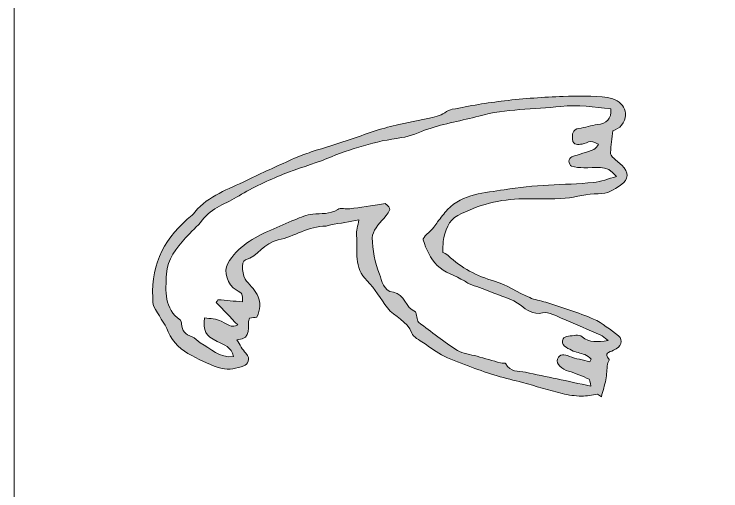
# Model space of a CAD drawing. Header units: inches. Extents: x 2.8 to 15.2, y 2.3 to 21.7.
# Drawn here: x 2.778 to 5.984, y 11.923 to 14.088 of the extents above; entities that cross this region are included whole.
import ezdxf

# ---------------------------------------------------------------- set-up
doc = ezdxf.new("R2010")
doc.units = ezdxf.units.IN
doc.header["$MEASUREMENT"] = 0
doc.layers.add('Layer 1', color=7, linetype='Continuous')

# ---------------------------------------------------------------- blocks, each defined once
blk = doc.blocks.new('block 2')
at = {"layer": 'Layer 1', "lineweight": 0}
blk.add_open_spline([(2.7778, 21.7431), (6.9259, 21.7431), (11.0741, 21.7431), (15.2222, 21.7431), (15.2222, 15.2477), (15.2222, 8.7523), (15.2222, 2.2569), (11.0741, 2.2569), (6.9259, 2.2569), (2.7778, 2.2569), (2.7778, 8.7523), (2.7778, 15.2477), (2.7778, 21.7431)], degree=3, knots=[0, 0, 0, 0, 1, 1, 1, 2, 2, 2, 3, 3, 3, 4, 4, 4, 4], dxfattribs=at)
blk = doc.blocks.new('block 14')
at = {"layer": 'Layer 1', "lineweight": 0}
blk.add_open_spline([(5.4244, 12.3625), (5.4303, 12.3587), (5.4361, 12.3549), (5.442, 12.3511), (5.4489, 12.3768), (5.4573, 12.4022), (5.4623, 12.4283), (5.4667, 12.4514), (5.4668, 12.4752), (5.47, 12.4985), (5.471, 12.5061), (5.4799, 12.517), (5.4775, 12.5198), (5.4519, 12.5503), (5.4755, 12.5528), (5.4975, 12.5618), (5.5333, 12.5763), (5.5434, 12.6094), (5.5194, 12.6272), (5.4827, 12.6542), (5.4476, 12.6861), (5.4066, 12.7038), (5.3365, 12.7342), (5.2624, 12.7555), (5.1897, 12.7799), (5.1657, 12.7879), (5.1398, 12.7907), (5.1169, 12.8009), (5.0631, 12.8248), (5.0128, 12.8589), (4.9571, 12.8756), (4.8773, 12.8996), (4.8069, 12.9352), (4.7468, 12.9925), (4.7394, 12.9996), (4.7286, 13.0032), (4.7224, 13.0067), (4.7232, 13.0244), (4.7226, 13.0402), (4.7249, 13.0555), (4.7318, 13.1034), (4.7492, 13.1531), (4.7906, 13.1742), (4.8827, 13.2213), (4.982, 13.2497), (5.0875, 13.2492), (5.1513, 13.249), (5.2152, 13.2484), (5.2786, 13.2529), (5.3286, 13.2565), (5.3784, 13.275), (5.4277, 13.273), (5.4712, 13.2712), (5.4992, 13.2908), (5.5297, 13.3124), (5.5672, 13.3388), (5.5689, 13.3701), (5.5344, 13.4028), (5.5213, 13.4153), (5.5062, 13.4257), (5.4933, 13.4384), (5.4881, 13.4436), (5.4829, 13.4526), (5.4834, 13.4594), (5.486, 13.4926), (5.4906, 13.5256), (5.4944, 13.5579), (5.5074, 13.5659), (5.5256, 13.5713), (5.5341, 13.5835), (5.5767, 13.6448), (5.5373, 13.6997), (5.4703, 13.7093), (5.404, 13.7188), (5.3356, 13.7171), (5.2683, 13.7146), (5.1797, 13.7112), (5.0911, 13.705), (5.0031, 13.6949), (4.9235, 13.6859), (4.8443, 13.6717), (4.7657, 13.6561), (4.7419, 13.6514), (4.7215, 13.6305), (4.6977, 13.6244), (4.6402, 13.6096), (4.5814, 13.5998), (4.5234, 13.5868), (4.489, 13.5791), (4.4547, 13.5705), (4.421, 13.56), (4.3841, 13.5485), (4.3483, 13.5337), (4.3116, 13.5217), (4.2497, 13.5014), (4.1873, 13.4826), (4.1254, 13.4624), (4.0996, 13.454), (4.0741, 13.4446), (4.0494, 13.4336), (3.9817, 13.4031), (3.9138, 13.3729), (3.8473, 13.34), (3.7656, 13.2995), (3.6761, 13.2721), (3.6103, 13.2039), (3.6015, 13.1947), (3.5951, 13.1827), (3.5853, 13.1749), (3.4649, 13.0797), (3.3991, 12.9584), (3.4068, 12.802), (3.4075, 12.7882), (3.4051, 12.7722), (3.411, 12.7609), (3.4318, 12.7219), (3.4602, 12.6864), (3.477, 12.646), (3.4985, 12.594), (3.5376, 12.5624), (3.5835, 12.5381), (3.6275, 12.5147), (3.6731, 12.4913), (3.7209, 12.4793), (3.7513, 12.4717), (3.789, 12.4795), (3.8194, 12.491), (3.8359, 12.4972), (3.8548, 12.5223), (3.8288, 12.5485), (3.8128, 12.5648), (3.8029, 12.5872), (3.7887, 12.6093), (3.8638, 12.6145), (3.8309, 12.6726), (3.845, 12.7073), (3.858, 12.7093), (3.8716, 12.7114), (3.8783, 12.7125), (3.9159, 12.7855), (3.8725, 12.8314), (3.8321, 12.876), (3.814, 12.8959), (3.8035, 12.9651), (3.8268, 12.9719), (3.8848, 12.989), (3.9109, 13.0499), (3.9751, 13.063), (4.0484, 13.0781), (4.1141, 13.1258), (4.1933, 13.126), (4.2003, 13.126), (4.2073, 13.1299), (4.2144, 13.1312), (4.2573, 13.1389), (4.3003, 13.1464), (4.3417, 13.1538), (4.3376, 13.1273), (4.3296, 13.1045), (4.3314, 13.0824), (4.337, 13.0121), (4.317, 12.9373), (4.3793, 12.8773), (4.4156, 12.8425), (4.4399, 12.7954), (4.4711, 12.755), (4.5036, 12.7129), (4.5611, 12.696), (4.5819, 12.6398), (4.5888, 12.621), (4.616, 12.6088), (4.6352, 12.5955), (4.6655, 12.5744), (4.6955, 12.552), (4.7284, 12.5356), (4.7685, 12.5157), (4.8112, 12.5007), (4.8534, 12.485), (4.8914, 12.4709), (4.9299, 12.4576), (4.9689, 12.4459), (5.0068, 12.4346), (5.0456, 12.4262), (5.0838, 12.4157), (5.1441, 12.3991), (5.2038, 12.3806), (5.2644, 12.3654), (5.2928, 12.3583), (5.3226, 12.3546), (5.3518, 12.3539), (5.3759, 12.3533), (5.4002, 12.3594), (5.4244, 12.3625)], degree=3, knots=[0, 0, 0, 0, 1, 1, 1, 2, 2, 2, 3, 3, 3, 4, 4, 4, 5, 5, 5, 6, 6, 6, 7, 7, 7, 8, 8, 8, 9, 9, 9, 10, 10, 10, 11, 11, 11, 12, 12, 12, 13, 13, 13, 14, 14, 14, 15, 15, 15, 16, 16, 16, 17, 17, 17, 18, 18, 18, 19, 19, 19, 20, 20, 20, 21, 21, 21, 22, 22, 22, 23, 23, 23, 24, 24, 24, 25, 25, 25, 26, 26, 26, 27, 27, 27, 28, 28, 28, 29, 29, 29, 30, 30, 30, 31, 31, 31, 32, 32, 32, 33, 33, 33, 34, 34, 34, 35, 35, 35, 36, 36, 36, 37, 37, 37, 38, 38, 38, 39, 39, 39, 40, 40, 40, 41, 41, 41, 42, 42, 42, 43, 43, 43, 44, 44, 44, 45, 45, 45, 46, 46, 46, 47, 47, 47, 48, 48, 48, 49, 49, 49, 50, 50, 50, 51, 51, 51, 52, 52, 52, 53, 53, 53, 54, 54, 54, 55, 55, 55, 56, 56, 56, 57, 57, 57, 58, 58, 58, 59, 59, 59, 60, 60, 60, 61, 61, 61, 62, 62, 62, 63, 63, 63, 64, 64, 64, 64], dxfattribs=at)
blk = doc.blocks.new('block 69')
at = {"layer": 'Layer 1', "lineweight": 0}
blk.add_open_spline([(5.4244, 12.3625), (5.4002, 12.3594), (5.3759, 12.3533), (5.3518, 12.3539), (5.3226, 12.3546), (5.2928, 12.3583), (5.2644, 12.3654), (5.2038, 12.3806), (5.1441, 12.3991), (5.0838, 12.4157), (5.0456, 12.4262), (5.0068, 12.4346), (4.9689, 12.4459), (4.9299, 12.4576), (4.8914, 12.4709), (4.8534, 12.485), (4.8112, 12.5007), (4.7685, 12.5157), (4.7284, 12.5356), (4.6955, 12.552), (4.6655, 12.5744), (4.6352, 12.5955), (4.616, 12.6088), (4.5888, 12.621), (4.5819, 12.6398), (4.5611, 12.696), (4.5036, 12.7129), (4.4711, 12.755), (4.4399, 12.7954), (4.4156, 12.8425), (4.3793, 12.8773), (4.317, 12.9373), (4.337, 13.0121), (4.3314, 13.0824), (4.3296, 13.1045), (4.3376, 13.1273), (4.3417, 13.1538), (4.3003, 13.1464), (4.2573, 13.1389), (4.2144, 13.1312), (4.2073, 13.1299), (4.2003, 13.126), (4.1933, 13.126), (4.1141, 13.1258), (4.0484, 13.0781), (3.9751, 13.063), (3.9109, 13.0499), (3.8848, 12.989), (3.8268, 12.9719), (3.8035, 12.9651), (3.814, 12.8959), (3.8321, 12.876), (3.8725, 12.8314), (3.9159, 12.7855), (3.8783, 12.7125), (3.8716, 12.7114), (3.858, 12.7093), (3.845, 12.7073), (3.8309, 12.6726), (3.8638, 12.6145), (3.7887, 12.6093), (3.8029, 12.5872), (3.8128, 12.5648), (3.8288, 12.5485), (3.8548, 12.5223), (3.8359, 12.4972), (3.8194, 12.491), (3.789, 12.4795), (3.7513, 12.4717), (3.7209, 12.4793), (3.6731, 12.4913), (3.6275, 12.5147), (3.5835, 12.5381), (3.5376, 12.5624), (3.4985, 12.594), (3.477, 12.646), (3.4602, 12.6864), (3.4318, 12.7219), (3.411, 12.7609), (3.4051, 12.7722), (3.4075, 12.7882), (3.4068, 12.802), (3.3991, 12.9584), (3.4649, 13.0797), (3.5853, 13.1749), (3.5951, 13.1827), (3.6015, 13.1947), (3.6103, 13.2039), (3.6761, 13.2721), (3.7656, 13.2995), (3.8473, 13.34), (3.9138, 13.3729), (3.9817, 13.4031), (4.0494, 13.4336), (4.0741, 13.4446), (4.0996, 13.454), (4.1254, 13.4624), (4.1873, 13.4826), (4.2497, 13.5014), (4.3116, 13.5217), (4.3483, 13.5337), (4.3841, 13.5485), (4.421, 13.56), (4.4547, 13.5705), (4.489, 13.5791), (4.5234, 13.5868), (4.5814, 13.5998), (4.6402, 13.6096), (4.6977, 13.6244), (4.7215, 13.6305), (4.7419, 13.6514), (4.7657, 13.6561), (4.8443, 13.6717), (4.9235, 13.6859), (5.0031, 13.6949), (5.0911, 13.705), (5.1797, 13.7112), (5.2683, 13.7146), (5.3356, 13.7171), (5.404, 13.7188), (5.4703, 13.7093), (5.5373, 13.6997), (5.5767, 13.6448), (5.5341, 13.5835), (5.5256, 13.5713), (5.5074, 13.5659), (5.4944, 13.5579), (5.4906, 13.5256), (5.486, 13.4926), (5.4834, 13.4594), (5.4829, 13.4526), (5.4881, 13.4436), (5.4933, 13.4384), (5.5062, 13.4257), (5.5213, 13.4153), (5.5344, 13.4028), (5.5689, 13.3701), (5.5672, 13.3388), (5.5297, 13.3124), (5.4992, 13.2908), (5.4712, 13.2712), (5.4277, 13.273), (5.3784, 13.275), (5.3286, 13.2565), (5.2786, 13.2529), (5.2152, 13.2484), (5.1513, 13.249), (5.0875, 13.2492), (4.982, 13.2497), (4.8827, 13.2213), (4.7906, 13.1742), (4.7492, 13.1531), (4.7318, 13.1034), (4.7249, 13.0555), (4.7226, 13.0402), (4.7232, 13.0244), (4.7224, 13.0067), (4.7286, 13.0032), (4.7394, 12.9996), (4.7468, 12.9925), (4.8069, 12.9352), (4.8773, 12.8996), (4.9571, 12.8756), (5.0128, 12.8589), (5.0631, 12.8248), (5.1169, 12.8009), (5.1398, 12.7907), (5.1657, 12.7879), (5.1897, 12.7799), (5.2624, 12.7555), (5.3365, 12.7342), (5.4066, 12.7038), (5.4476, 12.6861), (5.4827, 12.6542), (5.5194, 12.6272), (5.5434, 12.6094), (5.5333, 12.5763), (5.4975, 12.5618), (5.4755, 12.5528), (5.4519, 12.5503), (5.4775, 12.5198), (5.4799, 12.517), (5.471, 12.5061), (5.47, 12.4985), (5.4668, 12.4752), (5.4667, 12.4514), (5.4623, 12.4283), (5.4573, 12.4022), (5.4489, 12.3768), (5.442, 12.3511), (5.4361, 12.3549), (5.4303, 12.3587), (5.4244, 12.3625)], degree=3, knots=[0, 0, 0, 0, 1, 1, 1, 2, 2, 2, 3, 3, 3, 4, 4, 4, 5, 5, 5, 6, 6, 6, 7, 7, 7, 8, 8, 8, 9, 9, 9, 10, 10, 10, 11, 11, 11, 12, 12, 12, 13, 13, 13, 14, 14, 14, 15, 15, 15, 16, 16, 16, 17, 17, 17, 18, 18, 18, 19, 19, 19, 20, 20, 20, 21, 21, 21, 22, 22, 22, 23, 23, 23, 24, 24, 24, 25, 25, 25, 26, 26, 26, 27, 27, 27, 28, 28, 28, 29, 29, 29, 30, 30, 30, 31, 31, 31, 32, 32, 32, 33, 33, 33, 34, 34, 34, 35, 35, 35, 36, 36, 36, 37, 37, 37, 38, 38, 38, 39, 39, 39, 40, 40, 40, 41, 41, 41, 42, 42, 42, 43, 43, 43, 44, 44, 44, 45, 45, 45, 46, 46, 46, 47, 47, 47, 48, 48, 48, 49, 49, 49, 50, 50, 50, 51, 51, 51, 52, 52, 52, 53, 53, 53, 54, 54, 54, 55, 55, 55, 56, 56, 56, 57, 57, 57, 58, 58, 58, 59, 59, 59, 60, 60, 60, 61, 61, 61, 62, 62, 62, 63, 63, 63, 64, 64, 64, 64], dxfattribs=at)
blk = doc.blocks.new('block 70')
at = {"layer": 'Layer 1', "lineweight": 0}
blk.add_open_spline([(4.4605, 13.228), (4.4909, 13.2058), (4.4895, 13.2022), (4.4545, 13.1608), (4.4325, 13.1348), (4.4028, 13.1026), (4.4028, 13.0733), (4.4028, 13.0176), (4.4152, 12.9595), (4.4354, 12.9073), (4.4468, 12.8777), (4.452, 12.8322), (4.4987, 12.8253), (4.5508, 12.8177), (4.5528, 12.7533), (4.5981, 12.737), (4.6028, 12.7354), (4.6029, 12.7214), (4.6053, 12.7131), (4.6076, 12.7049), (4.6074, 12.6932), (4.6129, 12.6891), (4.6707, 12.6454), (4.7279, 12.6004), (4.7889, 12.5615), (4.814, 12.5454), (4.848, 12.543), (4.878, 12.5346), (4.9135, 12.5246), (4.9491, 12.5146), (4.9848, 12.505), (4.993, 12.5029), (5.0073, 12.505), (5.0092, 12.5008), (5.0272, 12.4606), (5.0661, 12.4697), (5.0974, 12.4623), (5.1453, 12.4511), (5.1939, 12.4423), (5.242, 12.432), (5.2907, 12.4216), (5.3392, 12.4107), (5.3949, 12.3985), (5.3902, 12.4178), (5.3905, 12.4291), (5.3865, 12.4308), (5.3558, 12.4443), (5.325, 12.4589), (5.2927, 12.4672), (5.2649, 12.4744), (5.2342, 12.5007), (5.243, 12.5216), (5.2538, 12.5474), (5.2735, 12.5436), (5.2972, 12.5344), (5.3268, 12.5229), (5.359, 12.5179), (5.3901, 12.5101), (5.3922, 12.514), (5.3943, 12.5179), (5.3964, 12.5219), (5.3869, 12.5289), (5.3783, 12.5381), (5.3677, 12.5423), (5.3478, 12.5502), (5.3249, 12.5518), (5.3066, 12.5621), (5.2868, 12.5731), (5.2544, 12.5849), (5.2691, 12.6146), (5.275, 12.6266), (5.3063, 12.6273), (5.3265, 12.6303), (5.3358, 12.6317), (5.3488, 12.6292), (5.3556, 12.6233), (5.3876, 12.5957), (5.423, 12.5987), (5.4727, 12.6065), (5.4556, 12.619), (5.4482, 12.6267), (5.4391, 12.6307), (5.3837, 12.6552), (5.3283, 12.6799), (5.2721, 12.7025), (5.2404, 12.7153), (5.2041, 12.7383), (5.1754, 12.7319), (5.1314, 12.7219), (5.1015, 12.7467), (5.0785, 12.7646), (5.0347, 12.7985), (4.9841, 12.8084), (4.9364, 12.8284), (4.9054, 12.8414), (4.8734, 12.8519), (4.8422, 12.8642), (4.8346, 12.8672), (4.8283, 12.8734), (4.8211, 12.8773), (4.7792, 12.9001), (4.7305, 12.9157), (4.6972, 12.9474), (4.6664, 12.9767), (4.6466, 13.0216), (4.6338, 13.0633), (4.6299, 13.076), (4.6658, 13.1006), (4.6827, 13.1203), (4.6892, 13.1279), (4.6933, 13.1375), (4.6994, 13.1454), (4.714, 13.1641), (4.7279, 13.1837), (4.7443, 13.2007), (4.8144, 13.2734), (4.9134, 13.2762), (5.0013, 13.2912), (5.1341, 13.314), (5.271, 13.312), (5.4059, 13.3236), (5.4403, 13.3265), (5.4737, 13.341), (5.5104, 13.3509), (5.4657, 13.4113), (5.4113, 13.3875), (5.3623, 13.3903), (5.3438, 13.3914), (5.3248, 13.3927), (5.3071, 13.3978), (5.3009, 13.3996), (5.2953, 13.4129), (5.2949, 13.4213), (5.2945, 13.4275), (5.3018, 13.4378), (5.3079, 13.44), (5.3411, 13.4519), (5.3754, 13.4609), (5.4084, 13.4735), (5.4173, 13.4768), (5.4227, 13.4892), (5.4298, 13.4975), (5.4179, 13.5019), (5.406, 13.51), (5.3942, 13.5099), (5.3811, 13.5098), (5.3682, 13.4997), (5.3549, 13.4986), (5.3374, 13.497), (5.3136, 13.4893), (5.3116, 13.52), (5.3102, 13.5422), (5.3092, 13.5645), (5.3404, 13.5694), (5.3685, 13.5739), (5.396, 13.5827), (5.4241, 13.5867), (5.4645, 13.5924), (5.4889, 13.6099), (5.4854, 13.6585), (5.4094, 13.6664), (5.3369, 13.6781), (5.2583, 13.6694), (5.1344, 13.6557), (5.0101, 13.6594), (4.8868, 13.6255), (4.8104, 13.6046), (4.7309, 13.5922), (4.6551, 13.5663), (4.6153, 13.5526), (4.5761, 13.5329), (4.5351, 13.5274), (4.4174, 13.5118), (4.306, 13.4776), (4.1967, 13.4324), (4.1321, 13.4057), (4.0635, 13.3888), (3.999, 13.3617), (3.9303, 13.3329), (3.8611, 13.3024), (3.7981, 13.263), (3.7419, 13.2278), (3.6741, 13.2099), (3.6313, 13.1529), (3.6095, 13.1238), (3.5801, 13.1005), (3.556, 13.0729), (3.5141, 13.025), (3.4727, 12.9762), (3.4691, 12.9081), (3.4649, 12.8307), (3.4574, 12.7522), (3.5319, 12.6981), (3.5357, 12.6954), (3.5377, 12.688), (3.5378, 12.6827), (3.5385, 12.6505), (3.5549, 12.6328), (3.5852, 12.6229), (3.599, 12.6184), (3.609, 12.6034), (3.6223, 12.5962), (3.6698, 12.5705), (3.7094, 12.5253), (3.7733, 12.5335), (3.7653, 12.5767), (3.7285, 12.5874), (3.6984, 12.6025), (3.6463, 12.6285), (3.6332, 12.6494), (3.6422, 12.7097), (3.6676, 12.7048), (3.696, 12.7056), (3.7178, 12.694), (3.7652, 12.6688), (3.7639, 12.6662), (3.7921, 12.6771), (3.7581, 12.7127), (3.7263, 12.746), (3.6944, 12.7794), (3.6972, 12.7834), (3.7, 12.7875), (3.7027, 12.7916), (3.7397, 12.7884), (3.7767, 12.7852), (3.8135, 12.7821), (3.8147, 12.8186), (3.8147, 12.8186), (3.7849, 12.8357), (3.7461, 12.8579), (3.727, 12.9208), (3.7469, 12.9553), (3.7915, 13.0326), (3.8643, 13.0733), (3.942, 13.1078), (3.9784, 13.124), (4.0148, 13.14), (4.0518, 13.1546), (4.0781, 13.165), (4.1051, 13.1783), (4.1325, 13.1804), (4.1714, 13.1832), (4.2095, 13.1795), (4.2458, 13.2015), (4.2598, 13.2099), (4.2828, 13.2019), (4.3013, 13.2043), (4.3489, 13.2105), (4.3964, 13.2183), (4.4605, 13.228)], degree=3, knots=[0, 0, 0, 0, 1, 1, 1, 2, 2, 2, 3, 3, 3, 4, 4, 4, 5, 5, 5, 6, 6, 6, 7, 7, 7, 8, 8, 8, 9, 9, 9, 10, 10, 10, 11, 11, 11, 12, 12, 12, 13, 13, 13, 14, 14, 14, 15, 15, 15, 16, 16, 16, 17, 17, 17, 18, 18, 18, 19, 19, 19, 20, 20, 20, 21, 21, 21, 22, 22, 22, 23, 23, 23, 24, 24, 24, 25, 25, 25, 26, 26, 26, 27, 27, 27, 28, 28, 28, 29, 29, 29, 30, 30, 30, 31, 31, 31, 32, 32, 32, 33, 33, 33, 34, 34, 34, 35, 35, 35, 36, 36, 36, 37, 37, 37, 38, 38, 38, 39, 39, 39, 40, 40, 40, 41, 41, 41, 42, 42, 42, 43, 43, 43, 44, 44, 44, 45, 45, 45, 46, 46, 46, 47, 47, 47, 48, 48, 48, 49, 49, 49, 50, 50, 50, 51, 51, 51, 52, 52, 52, 53, 53, 53, 54, 54, 54, 55, 55, 55, 56, 56, 56, 57, 57, 57, 58, 58, 58, 59, 59, 59, 60, 60, 60, 61, 61, 61, 62, 62, 62, 63, 63, 63, 64, 64, 64, 65, 65, 65, 66, 66, 66, 67, 67, 67, 68, 68, 68, 69, 69, 69, 70, 70, 70, 71, 71, 71, 72, 72, 72, 73, 73, 73, 74, 74, 74, 75, 75, 75, 76, 76, 76, 77, 77, 77, 78, 78, 78, 79, 79, 79, 80, 80, 80, 81, 81, 81, 82, 82, 82, 83, 83, 83, 83], dxfattribs=at)
blk = doc.blocks.new('block 71')
at = {"layer": 'Layer 1', "true_color": 0xffffff}
h = blk.add_hatch(color=7, dxfattribs=at)
h.dxf.hatch_style = 2
edge = h.paths.add_edge_path()
edge.add_spline(control_points=[(5.4244, 12.3625), (5.4002, 12.3594), (5.3759, 12.3533), (5.3518, 12.3539), (5.3226, 12.3546), (5.2928, 12.3583), (5.2644, 12.3654), (5.2038, 12.3806), (5.1441, 12.3991), (5.0838, 12.4157), (5.0456, 12.4262), (5.0068, 12.4346), (4.9689, 12.4459), (4.9299, 12.4576), (4.8914, 12.4709), (4.8534, 12.485), (4.8112, 12.5007), (4.7685, 12.5157), (4.7284, 12.5356), (4.6955, 12.552), (4.6655, 12.5744), (4.6352, 12.5955), (4.616, 12.6088), (4.5888, 12.621), (4.5819, 12.6398), (4.5611, 12.696), (4.5036, 12.7129), (4.4711, 12.755), (4.4399, 12.7954), (4.4156, 12.8425), (4.3793, 12.8773), (4.317, 12.9373), (4.337, 13.0121), (4.3314, 13.0824), (4.3296, 13.1045), (4.3376, 13.1273), (4.3417, 13.1538), (4.3003, 13.1464), (4.2573, 13.1389), (4.2144, 13.1312), (4.2073, 13.1299), (4.2003, 13.126), (4.1933, 13.126), (4.1141, 13.1258), (4.0484, 13.0781), (3.9751, 13.063), (3.9109, 13.0499), (3.8848, 12.989), (3.8268, 12.9719), (3.8035, 12.9651), (3.814, 12.8959), (3.8321, 12.876), (3.8725, 12.8314), (3.9159, 12.7855), (3.8783, 12.7125), (3.8716, 12.7114), (3.858, 12.7093), (3.845, 12.7073), (3.8309, 12.6726), (3.8638, 12.6145), (3.7887, 12.6093), (3.8029, 12.5872), (3.8128, 12.5648), (3.8288, 12.5485), (3.8548, 12.5223), (3.8359, 12.4972), (3.8194, 12.491), (3.789, 12.4795), (3.7513, 12.4717), (3.7209, 12.4793), (3.6731, 12.4913), (3.6275, 12.5147), (3.5835, 12.5381), (3.5376, 12.5624), (3.4985, 12.594), (3.477, 12.646), (3.4602, 12.6864), (3.4318, 12.7219), (3.411, 12.7609), (3.4051, 12.7722), (3.4075, 12.7882), (3.4068, 12.802), (3.3991, 12.9584), (3.4649, 13.0797), (3.5853, 13.1749), (3.5951, 13.1827), (3.6015, 13.1947), (3.6103, 13.2039), (3.6761, 13.2721), (3.7656, 13.2995), (3.8473, 13.34), (3.9138, 13.3729), (3.9817, 13.4031), (4.0494, 13.4336), (4.0741, 13.4446), (4.0996, 13.454), (4.1254, 13.4624), (4.1873, 13.4826), (4.2497, 13.5014), (4.3116, 13.5217), (4.3483, 13.5337), (4.3841, 13.5485), (4.421, 13.56), (4.4547, 13.5705), (4.489, 13.5791), (4.5234, 13.5868), (4.5814, 13.5998), (4.6402, 13.6096), (4.6977, 13.6244), (4.7215, 13.6305), (4.7419, 13.6514), (4.7657, 13.6561), (4.8443, 13.6717), (4.9235, 13.6859), (5.0031, 13.6949), (5.0911, 13.705), (5.1797, 13.7112), (5.2683, 13.7146), (5.3356, 13.7171), (5.404, 13.7188), (5.4703, 13.7093), (5.5373, 13.6997), (5.5767, 13.6448), (5.5341, 13.5835), (5.5256, 13.5713), (5.5074, 13.5659), (5.4944, 13.5579), (5.4906, 13.5256), (5.486, 13.4926), (5.4834, 13.4594), (5.4829, 13.4526), (5.4881, 13.4436), (5.4933, 13.4384), (5.5062, 13.4257), (5.5213, 13.4153), (5.5344, 13.4028), (5.5689, 13.3701), (5.5672, 13.3388), (5.5297, 13.3124), (5.4992, 13.2908), (5.4712, 13.2712), (5.4277, 13.273), (5.3784, 13.275), (5.3286, 13.2565), (5.2786, 13.2529), (5.2152, 13.2484), (5.1513, 13.249), (5.0875, 13.2492), (4.982, 13.2497), (4.8827, 13.2213), (4.7906, 13.1742), (4.7492, 13.1531), (4.7318, 13.1034), (4.7249, 13.0555), (4.7226, 13.0402), (4.7232, 13.0244), (4.7224, 13.0067), (4.7286, 13.0032), (4.7394, 12.9996), (4.7468, 12.9925), (4.8069, 12.9352), (4.8773, 12.8996), (4.9571, 12.8756), (5.0128, 12.8589), (5.0631, 12.8248), (5.1169, 12.8009), (5.1398, 12.7907), (5.1657, 12.7879), (5.1897, 12.7799), (5.2624, 12.7555), (5.3365, 12.7342), (5.4066, 12.7038), (5.4476, 12.6861), (5.4827, 12.6542), (5.5194, 12.6272), (5.5434, 12.6094), (5.5333, 12.5763), (5.4975, 12.5618), (5.4755, 12.5528), (5.4519, 12.5503), (5.4775, 12.5198), (5.4799, 12.517), (5.471, 12.5061), (5.47, 12.4985), (5.4668, 12.4752), (5.4667, 12.4514), (5.4623, 12.4283), (5.4573, 12.4022), (5.4489, 12.3768), (5.442, 12.3511), (5.4361, 12.3549), (5.4303, 12.3587), (5.4244, 12.3625)], knot_values=[0, 0, 0, 0, 1, 1, 1, 2, 2, 2, 3, 3, 3, 4, 4, 4, 5, 5, 5, 6, 6, 6, 7, 7, 7, 8, 8, 8, 9, 9, 9, 10, 10, 10, 11, 11, 11, 12, 12, 12, 13, 13, 13, 14, 14, 14, 15, 15, 15, 16, 16, 16, 17, 17, 17, 18, 18, 18, 19, 19, 19, 20, 20, 20, 21, 21, 21, 22, 22, 22, 23, 23, 23, 24, 24, 24, 25, 25, 25, 26, 26, 26, 27, 27, 27, 28, 28, 28, 29, 29, 29, 30, 30, 30, 31, 31, 31, 32, 32, 32, 33, 33, 33, 34, 34, 34, 35, 35, 35, 36, 36, 36, 37, 37, 37, 38, 38, 38, 39, 39, 39, 40, 40, 40, 41, 41, 41, 42, 42, 42, 43, 43, 43, 44, 44, 44, 45, 45, 45, 46, 46, 46, 47, 47, 47, 48, 48, 48, 49, 49, 49, 50, 50, 50, 51, 51, 51, 52, 52, 52, 53, 53, 53, 54, 54, 54, 55, 55, 55, 56, 56, 56, 57, 57, 57, 58, 58, 58, 59, 59, 59, 60, 60, 60, 61, 61, 61, 62, 62, 62, 63, 63, 63, 64, 64, 64, 64], degree=3, periodic=1)
edge = h.paths.add_edge_path()
edge.add_spline(control_points=[(4.4605, 13.228), (4.4909, 13.2058), (4.4895, 13.2022), (4.4545, 13.1608), (4.4325, 13.1348), (4.4028, 13.1026), (4.4028, 13.0733), (4.4028, 13.0176), (4.4152, 12.9595), (4.4354, 12.9073), (4.4468, 12.8777), (4.452, 12.8322), (4.4987, 12.8253), (4.5508, 12.8177), (4.5528, 12.7533), (4.5981, 12.737), (4.6028, 12.7354), (4.6029, 12.7214), (4.6053, 12.7131), (4.6076, 12.7049), (4.6074, 12.6932), (4.6129, 12.6891), (4.6707, 12.6454), (4.7279, 12.6004), (4.7889, 12.5615), (4.814, 12.5454), (4.848, 12.543), (4.878, 12.5346), (4.9135, 12.5246), (4.9491, 12.5146), (4.9848, 12.505), (4.993, 12.5029), (5.0073, 12.505), (5.0092, 12.5008), (5.0272, 12.4606), (5.0661, 12.4697), (5.0974, 12.4623), (5.1453, 12.4511), (5.1939, 12.4423), (5.242, 12.432), (5.2907, 12.4216), (5.3392, 12.4107), (5.3949, 12.3985), (5.3902, 12.4178), (5.3905, 12.4291), (5.3865, 12.4308), (5.3558, 12.4443), (5.325, 12.4589), (5.2927, 12.4672), (5.2649, 12.4744), (5.2342, 12.5007), (5.243, 12.5216), (5.2538, 12.5474), (5.2735, 12.5436), (5.2972, 12.5344), (5.3268, 12.5229), (5.359, 12.5179), (5.3901, 12.5101), (5.3922, 12.514), (5.3943, 12.5179), (5.3964, 12.5219), (5.3869, 12.5289), (5.3783, 12.5381), (5.3677, 12.5423), (5.3478, 12.5502), (5.3249, 12.5518), (5.3066, 12.5621), (5.2868, 12.5731), (5.2544, 12.5849), (5.2691, 12.6146), (5.275, 12.6266), (5.3063, 12.6273), (5.3265, 12.6303), (5.3358, 12.6317), (5.3488, 12.6292), (5.3556, 12.6233), (5.3876, 12.5957), (5.423, 12.5987), (5.4727, 12.6065), (5.4556, 12.619), (5.4482, 12.6267), (5.4391, 12.6307), (5.3837, 12.6552), (5.3283, 12.6799), (5.2721, 12.7025), (5.2404, 12.7153), (5.2041, 12.7383), (5.1754, 12.7319), (5.1314, 12.7219), (5.1015, 12.7467), (5.0785, 12.7646), (5.0347, 12.7985), (4.9841, 12.8084), (4.9364, 12.8284), (4.9054, 12.8414), (4.8734, 12.8519), (4.8422, 12.8642), (4.8346, 12.8672), (4.8283, 12.8734), (4.8211, 12.8773), (4.7792, 12.9001), (4.7305, 12.9157), (4.6972, 12.9474), (4.6664, 12.9767), (4.6466, 13.0216), (4.6338, 13.0633), (4.6299, 13.076), (4.6658, 13.1006), (4.6827, 13.1203), (4.6892, 13.1279), (4.6933, 13.1375), (4.6994, 13.1454), (4.714, 13.1641), (4.7279, 13.1837), (4.7443, 13.2007), (4.8144, 13.2734), (4.9134, 13.2762), (5.0013, 13.2912), (5.1341, 13.314), (5.271, 13.312), (5.4059, 13.3236), (5.4403, 13.3265), (5.4737, 13.341), (5.5104, 13.3509), (5.4657, 13.4113), (5.4113, 13.3875), (5.3623, 13.3903), (5.3438, 13.3914), (5.3248, 13.3927), (5.3071, 13.3978), (5.3009, 13.3996), (5.2953, 13.4129), (5.2949, 13.4213), (5.2945, 13.4275), (5.3018, 13.4378), (5.3079, 13.44), (5.3411, 13.4519), (5.3754, 13.4609), (5.4084, 13.4735), (5.4173, 13.4768), (5.4227, 13.4892), (5.4298, 13.4975), (5.4179, 13.5019), (5.406, 13.51), (5.3942, 13.5099), (5.3811, 13.5098), (5.3682, 13.4997), (5.3549, 13.4986), (5.3374, 13.497), (5.3136, 13.4893), (5.3116, 13.52), (5.3102, 13.5422), (5.3092, 13.5645), (5.3404, 13.5694), (5.3685, 13.5739), (5.396, 13.5827), (5.4241, 13.5867), (5.4645, 13.5924), (5.4889, 13.6099), (5.4854, 13.6585), (5.4094, 13.6664), (5.3369, 13.6781), (5.2583, 13.6694), (5.1344, 13.6557), (5.0101, 13.6594), (4.8868, 13.6255), (4.8104, 13.6046), (4.7309, 13.5922), (4.6551, 13.5663), (4.6153, 13.5526), (4.5761, 13.5329), (4.5351, 13.5274), (4.4174, 13.5118), (4.306, 13.4776), (4.1967, 13.4324), (4.1321, 13.4057), (4.0635, 13.3888), (3.999, 13.3617), (3.9303, 13.3329), (3.8611, 13.3024), (3.7981, 13.263), (3.7419, 13.2278), (3.6741, 13.2099), (3.6313, 13.1529), (3.6095, 13.1238), (3.5801, 13.1005), (3.556, 13.0729), (3.5141, 13.025), (3.4727, 12.9762), (3.4691, 12.9081), (3.4649, 12.8307), (3.4574, 12.7522), (3.5319, 12.6981), (3.5357, 12.6954), (3.5377, 12.688), (3.5378, 12.6827), (3.5385, 12.6505), (3.5549, 12.6328), (3.5852, 12.6229), (3.599, 12.6184), (3.609, 12.6034), (3.6223, 12.5962), (3.6698, 12.5705), (3.7094, 12.5253), (3.7733, 12.5335), (3.7653, 12.5767), (3.7285, 12.5874), (3.6984, 12.6025), (3.6463, 12.6285), (3.6332, 12.6494), (3.6422, 12.7097), (3.6676, 12.7048), (3.696, 12.7056), (3.7178, 12.694), (3.7652, 12.6688), (3.7639, 12.6662), (3.7921, 12.6771), (3.7581, 12.7127), (3.7263, 12.746), (3.6944, 12.7794), (3.6972, 12.7834), (3.7, 12.7875), (3.7027, 12.7916), (3.7397, 12.7884), (3.7767, 12.7852), (3.8135, 12.7821), (3.8147, 12.8186), (3.8147, 12.8186), (3.7849, 12.8357), (3.7461, 12.8579), (3.727, 12.9208), (3.7469, 12.9553), (3.7915, 13.0326), (3.8643, 13.0733), (3.942, 13.1078), (3.9784, 13.124), (4.0148, 13.14), (4.0518, 13.1546), (4.0781, 13.165), (4.1051, 13.1783), (4.1325, 13.1804), (4.1714, 13.1832), (4.2095, 13.1795), (4.2458, 13.2015), (4.2598, 13.2099), (4.2828, 13.2019), (4.3013, 13.2043), (4.3489, 13.2105), (4.3964, 13.2183), (4.4605, 13.228)], knot_values=[0, 0, 0, 0, 1, 1, 1, 2, 2, 2, 3, 3, 3, 4, 4, 4, 5, 5, 5, 6, 6, 6, 7, 7, 7, 8, 8, 8, 9, 9, 9, 10, 10, 10, 11, 11, 11, 12, 12, 12, 13, 13, 13, 14, 14, 14, 15, 15, 15, 16, 16, 16, 17, 17, 17, 18, 18, 18, 19, 19, 19, 20, 20, 20, 21, 21, 21, 22, 22, 22, 23, 23, 23, 24, 24, 24, 25, 25, 25, 26, 26, 26, 27, 27, 27, 28, 28, 28, 29, 29, 29, 30, 30, 30, 31, 31, 31, 32, 32, 32, 33, 33, 33, 34, 34, 34, 35, 35, 35, 36, 36, 36, 37, 37, 37, 38, 38, 38, 39, 39, 39, 40, 40, 40, 41, 41, 41, 42, 42, 42, 43, 43, 43, 44, 44, 44, 45, 45, 45, 46, 46, 46, 47, 47, 47, 48, 48, 48, 49, 49, 49, 50, 50, 50, 51, 51, 51, 52, 52, 52, 53, 53, 53, 54, 54, 54, 55, 55, 55, 56, 56, 56, 57, 57, 57, 58, 58, 58, 59, 59, 59, 60, 60, 60, 61, 61, 61, 62, 62, 62, 63, 63, 63, 64, 64, 64, 65, 65, 65, 66, 66, 66, 67, 67, 67, 68, 68, 68, 69, 69, 69, 70, 70, 70, 71, 71, 71, 72, 72, 72, 73, 73, 73, 74, 74, 74, 75, 75, 75, 76, 76, 76, 77, 77, 77, 78, 78, 78, 79, 79, 79, 80, 80, 80, 81, 81, 81, 82, 82, 82, 83, 83, 83, 83], degree=3, periodic=1)
at = {"layer": 'Layer 1', "lineweight": 0}
for points, knots in [([(5.4244, 12.3625), (5.4002, 12.3594), (5.3759, 12.3533), (5.3518, 12.3539), (5.3226, 12.3546), (5.2928, 12.3583), (5.2644, 12.3654), (5.2038, 12.3806), (5.1441, 12.3991), (5.0838, 12.4157), (5.0456, 12.4262), (5.0068, 12.4346), (4.9689, 12.4459), (4.9299, 12.4576), (4.8914, 12.4709), (4.8534, 12.485), (4.8112, 12.5007), (4.7685, 12.5157), (4.7284, 12.5356), (4.6955, 12.552), (4.6655, 12.5744), (4.6352, 12.5955), (4.616, 12.6088), (4.5888, 12.621), (4.5819, 12.6398), (4.5611, 12.696), (4.5036, 12.7129), (4.4711, 12.755), (4.4399, 12.7954), (4.4156, 12.8425), (4.3793, 12.8773), (4.317, 12.9373), (4.337, 13.0121), (4.3314, 13.0824), (4.3296, 13.1045), (4.3376, 13.1273), (4.3417, 13.1538), (4.3003, 13.1464), (4.2573, 13.1389), (4.2144, 13.1312), (4.2073, 13.1299), (4.2003, 13.126), (4.1933, 13.126), (4.1141, 13.1258), (4.0484, 13.0781), (3.9751, 13.063), (3.9109, 13.0499), (3.8848, 12.989), (3.8268, 12.9719), (3.8035, 12.9651), (3.814, 12.8959), (3.8321, 12.876), (3.8725, 12.8314), (3.9159, 12.7855), (3.8783, 12.7125), (3.8716, 12.7114), (3.858, 12.7093), (3.845, 12.7073), (3.8309, 12.6726), (3.8638, 12.6145), (3.7887, 12.6093), (3.8029, 12.5872), (3.8128, 12.5648), (3.8288, 12.5485), (3.8548, 12.5223), (3.8359, 12.4972), (3.8194, 12.491), (3.789, 12.4795), (3.7513, 12.4717), (3.7209, 12.4793), (3.6731, 12.4913), (3.6275, 12.5147), (3.5835, 12.5381), (3.5376, 12.5624), (3.4985, 12.594), (3.477, 12.646), (3.4602, 12.6864), (3.4318, 12.7219), (3.411, 12.7609), (3.4051, 12.7722), (3.4075, 12.7882), (3.4068, 12.802), (3.3991, 12.9584), (3.4649, 13.0797), (3.5853, 13.1749), (3.5951, 13.1827), (3.6015, 13.1947), (3.6103, 13.2039), (3.6761, 13.2721), (3.7656, 13.2995), (3.8473, 13.34), (3.9138, 13.3729), (3.9817, 13.4031), (4.0494, 13.4336), (4.0741, 13.4446), (4.0996, 13.454), (4.1254, 13.4624), (4.1873, 13.4826), (4.2497, 13.5014), (4.3116, 13.5217), (4.3483, 13.5337), (4.3841, 13.5485), (4.421, 13.56), (4.4547, 13.5705), (4.489, 13.5791), (4.5234, 13.5868), (4.5814, 13.5998), (4.6402, 13.6096), (4.6977, 13.6244), (4.7215, 13.6305), (4.7419, 13.6514), (4.7657, 13.6561), (4.8443, 13.6717), (4.9235, 13.6859), (5.0031, 13.6949), (5.0911, 13.705), (5.1797, 13.7112), (5.2683, 13.7146), (5.3356, 13.7171), (5.404, 13.7188), (5.4703, 13.7093), (5.5373, 13.6997), (5.5767, 13.6448), (5.5341, 13.5835), (5.5256, 13.5713), (5.5074, 13.5659), (5.4944, 13.5579), (5.4906, 13.5256), (5.486, 13.4926), (5.4834, 13.4594), (5.4829, 13.4526), (5.4881, 13.4436), (5.4933, 13.4384), (5.5062, 13.4257), (5.5213, 13.4153), (5.5344, 13.4028), (5.5689, 13.3701), (5.5672, 13.3388), (5.5297, 13.3124), (5.4992, 13.2908), (5.4712, 13.2712), (5.4277, 13.273), (5.3784, 13.275), (5.3286, 13.2565), (5.2786, 13.2529), (5.2152, 13.2484), (5.1513, 13.249), (5.0875, 13.2492), (4.982, 13.2497), (4.8827, 13.2213), (4.7906, 13.1742), (4.7492, 13.1531), (4.7318, 13.1034), (4.7249, 13.0555), (4.7226, 13.0402), (4.7232, 13.0244), (4.7224, 13.0067), (4.7286, 13.0032), (4.7394, 12.9996), (4.7468, 12.9925), (4.8069, 12.9352), (4.8773, 12.8996), (4.9571, 12.8756), (5.0128, 12.8589), (5.0631, 12.8248), (5.1169, 12.8009), (5.1398, 12.7907), (5.1657, 12.7879), (5.1897, 12.7799), (5.2624, 12.7555), (5.3365, 12.7342), (5.4066, 12.7038), (5.4476, 12.6861), (5.4827, 12.6542), (5.5194, 12.6272), (5.5434, 12.6094), (5.5333, 12.5763), (5.4975, 12.5618), (5.4755, 12.5528), (5.4519, 12.5503), (5.4775, 12.5198), (5.4799, 12.517), (5.471, 12.5061), (5.47, 12.4985), (5.4668, 12.4752), (5.4667, 12.4514), (5.4623, 12.4283), (5.4573, 12.4022), (5.4489, 12.3768), (5.442, 12.3511), (5.4361, 12.3549), (5.4303, 12.3587), (5.4244, 12.3625)], [0, 0, 0, 0, 1, 1, 1, 2, 2, 2, 3, 3, 3, 4, 4, 4, 5, 5, 5, 6, 6, 6, 7, 7, 7, 8, 8, 8, 9, 9, 9, 10, 10, 10, 11, 11, 11, 12, 12, 12, 13, 13, 13, 14, 14, 14, 15, 15, 15, 16, 16, 16, 17, 17, 17, 18, 18, 18, 19, 19, 19, 20, 20, 20, 21, 21, 21, 22, 22, 22, 23, 23, 23, 24, 24, 24, 25, 25, 25, 26, 26, 26, 27, 27, 27, 28, 28, 28, 29, 29, 29, 30, 30, 30, 31, 31, 31, 32, 32, 32, 33, 33, 33, 34, 34, 34, 35, 35, 35, 36, 36, 36, 37, 37, 37, 38, 38, 38, 39, 39, 39, 40, 40, 40, 41, 41, 41, 42, 42, 42, 43, 43, 43, 44, 44, 44, 45, 45, 45, 46, 46, 46, 47, 47, 47, 48, 48, 48, 49, 49, 49, 50, 50, 50, 51, 51, 51, 52, 52, 52, 53, 53, 53, 54, 54, 54, 55, 55, 55, 56, 56, 56, 57, 57, 57, 58, 58, 58, 59, 59, 59, 60, 60, 60, 61, 61, 61, 62, 62, 62, 63, 63, 63, 64, 64, 64, 64]), ([(4.4605, 13.228), (4.4909, 13.2058), (4.4895, 13.2022), (4.4545, 13.1608), (4.4325, 13.1348), (4.4028, 13.1026), (4.4028, 13.0733), (4.4028, 13.0176), (4.4152, 12.9595), (4.4354, 12.9073), (4.4468, 12.8777), (4.452, 12.8322), (4.4987, 12.8253), (4.5508, 12.8177), (4.5528, 12.7533), (4.5981, 12.737), (4.6028, 12.7354), (4.6029, 12.7214), (4.6053, 12.7131), (4.6076, 12.7049), (4.6074, 12.6932), (4.6129, 12.6891), (4.6707, 12.6454), (4.7279, 12.6004), (4.7889, 12.5615), (4.814, 12.5454), (4.848, 12.543), (4.878, 12.5346), (4.9135, 12.5246), (4.9491, 12.5146), (4.9848, 12.505), (4.993, 12.5029), (5.0073, 12.505), (5.0092, 12.5008), (5.0272, 12.4606), (5.0661, 12.4697), (5.0974, 12.4623), (5.1453, 12.4511), (5.1939, 12.4423), (5.242, 12.432), (5.2907, 12.4216), (5.3392, 12.4107), (5.3949, 12.3985), (5.3902, 12.4178), (5.3905, 12.4291), (5.3865, 12.4308), (5.3558, 12.4443), (5.325, 12.4589), (5.2927, 12.4672), (5.2649, 12.4744), (5.2342, 12.5007), (5.243, 12.5216), (5.2538, 12.5474), (5.2735, 12.5436), (5.2972, 12.5344), (5.3268, 12.5229), (5.359, 12.5179), (5.3901, 12.5101), (5.3922, 12.514), (5.3943, 12.5179), (5.3964, 12.5219), (5.3869, 12.5289), (5.3783, 12.5381), (5.3677, 12.5423), (5.3478, 12.5502), (5.3249, 12.5518), (5.3066, 12.5621), (5.2868, 12.5731), (5.2544, 12.5849), (5.2691, 12.6146), (5.275, 12.6266), (5.3063, 12.6273), (5.3265, 12.6303), (5.3358, 12.6317), (5.3488, 12.6292), (5.3556, 12.6233), (5.3876, 12.5957), (5.423, 12.5987), (5.4727, 12.6065), (5.4556, 12.619), (5.4482, 12.6267), (5.4391, 12.6307), (5.3837, 12.6552), (5.3283, 12.6799), (5.2721, 12.7025), (5.2404, 12.7153), (5.2041, 12.7383), (5.1754, 12.7319), (5.1314, 12.7219), (5.1015, 12.7467), (5.0785, 12.7646), (5.0347, 12.7985), (4.9841, 12.8084), (4.9364, 12.8284), (4.9054, 12.8414), (4.8734, 12.8519), (4.8422, 12.8642), (4.8346, 12.8672), (4.8283, 12.8734), (4.8211, 12.8773), (4.7792, 12.9001), (4.7305, 12.9157), (4.6972, 12.9474), (4.6664, 12.9767), (4.6466, 13.0216), (4.6338, 13.0633), (4.6299, 13.076), (4.6658, 13.1006), (4.6827, 13.1203), (4.6892, 13.1279), (4.6933, 13.1375), (4.6994, 13.1454), (4.714, 13.1641), (4.7279, 13.1837), (4.7443, 13.2007), (4.8144, 13.2734), (4.9134, 13.2762), (5.0013, 13.2912), (5.1341, 13.314), (5.271, 13.312), (5.4059, 13.3236), (5.4403, 13.3265), (5.4737, 13.341), (5.5104, 13.3509), (5.4657, 13.4113), (5.4113, 13.3875), (5.3623, 13.3903), (5.3438, 13.3914), (5.3248, 13.3927), (5.3071, 13.3978), (5.3009, 13.3996), (5.2953, 13.4129), (5.2949, 13.4213), (5.2945, 13.4275), (5.3018, 13.4378), (5.3079, 13.44), (5.3411, 13.4519), (5.3754, 13.4609), (5.4084, 13.4735), (5.4173, 13.4768), (5.4227, 13.4892), (5.4298, 13.4975), (5.4179, 13.5019), (5.406, 13.51), (5.3942, 13.5099), (5.3811, 13.5098), (5.3682, 13.4997), (5.3549, 13.4986), (5.3374, 13.497), (5.3136, 13.4893), (5.3116, 13.52), (5.3102, 13.5422), (5.3092, 13.5645), (5.3404, 13.5694), (5.3685, 13.5739), (5.396, 13.5827), (5.4241, 13.5867), (5.4645, 13.5924), (5.4889, 13.6099), (5.4854, 13.6585), (5.4094, 13.6664), (5.3369, 13.6781), (5.2583, 13.6694), (5.1344, 13.6557), (5.0101, 13.6594), (4.8868, 13.6255), (4.8104, 13.6046), (4.7309, 13.5922), (4.6551, 13.5663), (4.6153, 13.5526), (4.5761, 13.5329), (4.5351, 13.5274), (4.4174, 13.5118), (4.306, 13.4776), (4.1967, 13.4324), (4.1321, 13.4057), (4.0635, 13.3888), (3.999, 13.3617), (3.9303, 13.3329), (3.8611, 13.3024), (3.7981, 13.263), (3.7419, 13.2278), (3.6741, 13.2099), (3.6313, 13.1529), (3.6095, 13.1238), (3.5801, 13.1005), (3.556, 13.0729), (3.5141, 13.025), (3.4727, 12.9762), (3.4691, 12.9081), (3.4649, 12.8307), (3.4574, 12.7522), (3.5319, 12.6981), (3.5357, 12.6954), (3.5377, 12.688), (3.5378, 12.6827), (3.5385, 12.6505), (3.5549, 12.6328), (3.5852, 12.6229), (3.599, 12.6184), (3.609, 12.6034), (3.6223, 12.5962), (3.6698, 12.5705), (3.7094, 12.5253), (3.7733, 12.5335), (3.7653, 12.5767), (3.7285, 12.5874), (3.6984, 12.6025), (3.6463, 12.6285), (3.6332, 12.6494), (3.6422, 12.7097), (3.6676, 12.7048), (3.696, 12.7056), (3.7178, 12.694), (3.7652, 12.6688), (3.7639, 12.6662), (3.7921, 12.6771), (3.7581, 12.7127), (3.7263, 12.746), (3.6944, 12.7794), (3.6972, 12.7834), (3.7, 12.7875), (3.7027, 12.7916), (3.7397, 12.7884), (3.7767, 12.7852), (3.8135, 12.7821), (3.8147, 12.8186), (3.8147, 12.8186), (3.7849, 12.8357), (3.7461, 12.8579), (3.727, 12.9208), (3.7469, 12.9553), (3.7915, 13.0326), (3.8643, 13.0733), (3.942, 13.1078), (3.9784, 13.124), (4.0148, 13.14), (4.0518, 13.1546), (4.0781, 13.165), (4.1051, 13.1783), (4.1325, 13.1804), (4.1714, 13.1832), (4.2095, 13.1795), (4.2458, 13.2015), (4.2598, 13.2099), (4.2828, 13.2019), (4.3013, 13.2043), (4.3489, 13.2105), (4.3964, 13.2183), (4.4605, 13.228)], [0, 0, 0, 0, 1, 1, 1, 2, 2, 2, 3, 3, 3, 4, 4, 4, 5, 5, 5, 6, 6, 6, 7, 7, 7, 8, 8, 8, 9, 9, 9, 10, 10, 10, 11, 11, 11, 12, 12, 12, 13, 13, 13, 14, 14, 14, 15, 15, 15, 16, 16, 16, 17, 17, 17, 18, 18, 18, 19, 19, 19, 20, 20, 20, 21, 21, 21, 22, 22, 22, 23, 23, 23, 24, 24, 24, 25, 25, 25, 26, 26, 26, 27, 27, 27, 28, 28, 28, 29, 29, 29, 30, 30, 30, 31, 31, 31, 32, 32, 32, 33, 33, 33, 34, 34, 34, 35, 35, 35, 36, 36, 36, 37, 37, 37, 38, 38, 38, 39, 39, 39, 40, 40, 40, 41, 41, 41, 42, 42, 42, 43, 43, 43, 44, 44, 44, 45, 45, 45, 46, 46, 46, 47, 47, 47, 48, 48, 48, 49, 49, 49, 50, 50, 50, 51, 51, 51, 52, 52, 52, 53, 53, 53, 54, 54, 54, 55, 55, 55, 56, 56, 56, 57, 57, 57, 58, 58, 58, 59, 59, 59, 60, 60, 60, 61, 61, 61, 62, 62, 62, 63, 63, 63, 64, 64, 64, 65, 65, 65, 66, 66, 66, 67, 67, 67, 68, 68, 68, 69, 69, 69, 70, 70, 70, 71, 71, 71, 72, 72, 72, 73, 73, 73, 74, 74, 74, 75, 75, 75, 76, 76, 76, 77, 77, 77, 78, 78, 78, 79, 79, 79, 80, 80, 80, 81, 81, 81, 82, 82, 82, 83, 83, 83, 83])]:
    blk.add_open_spline(points, degree=3, knots=knots, dxfattribs=at)
blk = doc.blocks.new('block 150')
at = {"layer": 'Layer 1', "lineweight": 0}
blk.add_open_spline([(4.4605, 13.228), (4.3964, 13.2183), (4.3489, 13.2105), (4.3013, 13.2043), (4.2828, 13.2019), (4.2598, 13.2099), (4.2458, 13.2015), (4.2095, 13.1795), (4.1714, 13.1832), (4.1325, 13.1804), (4.1051, 13.1783), (4.0781, 13.165), (4.0518, 13.1546), (4.0148, 13.14), (3.9784, 13.124), (3.942, 13.1078), (3.8643, 13.0733), (3.7915, 13.0326), (3.7469, 12.9553), (3.727, 12.9208), (3.7461, 12.8579), (3.7849, 12.8357), (3.8147, 12.8186), (3.8147, 12.8186), (3.8135, 12.7821), (3.7767, 12.7852), (3.7397, 12.7884), (3.7027, 12.7916), (3.7, 12.7875), (3.6972, 12.7834), (3.6944, 12.7794), (3.7263, 12.746), (3.7581, 12.7127), (3.7921, 12.6771), (3.7639, 12.6662), (3.7652, 12.6688), (3.7178, 12.694), (3.696, 12.7056), (3.6676, 12.7048), (3.6422, 12.7097), (3.6332, 12.6494), (3.6463, 12.6285), (3.6984, 12.6025), (3.7285, 12.5874), (3.7653, 12.5767), (3.7733, 12.5335), (3.7094, 12.5253), (3.6698, 12.5705), (3.6223, 12.5962), (3.609, 12.6034), (3.599, 12.6184), (3.5852, 12.6229), (3.5549, 12.6328), (3.5385, 12.6505), (3.5378, 12.6827), (3.5377, 12.688), (3.5357, 12.6954), (3.5319, 12.6981), (3.4574, 12.7522), (3.4649, 12.8307), (3.4691, 12.9081), (3.4727, 12.9762), (3.5141, 13.025), (3.556, 13.0729), (3.5801, 13.1005), (3.6095, 13.1238), (3.6313, 13.1529), (3.6741, 13.2099), (3.7419, 13.2278), (3.7981, 13.263), (3.8611, 13.3024), (3.9303, 13.3329), (3.999, 13.3617), (4.0635, 13.3888), (4.1321, 13.4057), (4.1967, 13.4324), (4.306, 13.4776), (4.4174, 13.5118), (4.5351, 13.5274), (4.5761, 13.5329), (4.6153, 13.5526), (4.6551, 13.5663), (4.7309, 13.5922), (4.8104, 13.6046), (4.8868, 13.6255), (5.0101, 13.6594), (5.1344, 13.6557), (5.2583, 13.6694), (5.3369, 13.6781), (5.4094, 13.6664), (5.4854, 13.6585), (5.4889, 13.6099), (5.4645, 13.5924), (5.4241, 13.5867), (5.396, 13.5827), (5.3685, 13.5739), (5.3404, 13.5694), (5.3092, 13.5645), (5.3102, 13.5422), (5.3116, 13.52), (5.3136, 13.4893), (5.3374, 13.497), (5.3549, 13.4986), (5.3682, 13.4997), (5.3811, 13.5098), (5.3942, 13.5099), (5.406, 13.51), (5.4179, 13.5019), (5.4298, 13.4975), (5.4227, 13.4892), (5.4173, 13.4768), (5.4084, 13.4735), (5.3754, 13.4609), (5.3411, 13.4519), (5.3079, 13.44), (5.3018, 13.4378), (5.2945, 13.4275), (5.2949, 13.4213), (5.2953, 13.4129), (5.3009, 13.3996), (5.3071, 13.3978), (5.3248, 13.3927), (5.3438, 13.3914), (5.3623, 13.3903), (5.4113, 13.3875), (5.4657, 13.4113), (5.5104, 13.3509), (5.4737, 13.341), (5.4403, 13.3265), (5.4059, 13.3236), (5.271, 13.312), (5.1341, 13.314), (5.0013, 13.2912), (4.9134, 13.2762), (4.8144, 13.2734), (4.7443, 13.2007), (4.7279, 13.1837), (4.714, 13.1641), (4.6994, 13.1454), (4.6933, 13.1375), (4.6892, 13.1279), (4.6827, 13.1203), (4.6658, 13.1006), (4.6299, 13.076), (4.6338, 13.0633), (4.6466, 13.0216), (4.6664, 12.9767), (4.6972, 12.9474), (4.7305, 12.9157), (4.7792, 12.9001), (4.8211, 12.8773), (4.8283, 12.8734), (4.8346, 12.8672), (4.8422, 12.8642), (4.8734, 12.8519), (4.9054, 12.8414), (4.9364, 12.8284), (4.9841, 12.8084), (5.0347, 12.7985), (5.0785, 12.7646), (5.1015, 12.7467), (5.1314, 12.7219), (5.1754, 12.7319), (5.2041, 12.7383), (5.2404, 12.7153), (5.2721, 12.7025), (5.3283, 12.6799), (5.3837, 12.6552), (5.4391, 12.6307), (5.4482, 12.6267), (5.4556, 12.619), (5.4727, 12.6065), (5.423, 12.5987), (5.3876, 12.5957), (5.3556, 12.6233), (5.3488, 12.6292), (5.3358, 12.6317), (5.3265, 12.6303), (5.3063, 12.6273), (5.275, 12.6266), (5.2691, 12.6146), (5.2544, 12.5849), (5.2868, 12.5731), (5.3066, 12.5621), (5.3249, 12.5518), (5.3478, 12.5502), (5.3677, 12.5423), (5.3783, 12.5381), (5.3869, 12.5289), (5.3964, 12.5219), (5.3943, 12.5179), (5.3922, 12.514), (5.3901, 12.5101), (5.359, 12.5179), (5.3268, 12.5229), (5.2972, 12.5344), (5.2735, 12.5436), (5.2538, 12.5474), (5.243, 12.5216), (5.2342, 12.5007), (5.2649, 12.4744), (5.2927, 12.4672), (5.325, 12.4589), (5.3558, 12.4443), (5.3865, 12.4308), (5.3905, 12.4291), (5.3902, 12.4178), (5.3949, 12.3985), (5.3392, 12.4107), (5.2907, 12.4216), (5.242, 12.432), (5.1939, 12.4423), (5.1453, 12.4511), (5.0974, 12.4623), (5.0661, 12.4697), (5.0272, 12.4606), (5.0092, 12.5008), (5.0073, 12.505), (4.993, 12.5029), (4.9848, 12.505), (4.9491, 12.5146), (4.9135, 12.5246), (4.878, 12.5346), (4.848, 12.543), (4.814, 12.5454), (4.7889, 12.5615), (4.7279, 12.6004), (4.6707, 12.6454), (4.6129, 12.6891), (4.6074, 12.6932), (4.6076, 12.7049), (4.6053, 12.7131), (4.6029, 12.7214), (4.6028, 12.7354), (4.5981, 12.737), (4.5528, 12.7533), (4.5508, 12.8177), (4.4987, 12.8253), (4.452, 12.8322), (4.4468, 12.8777), (4.4354, 12.9073), (4.4152, 12.9595), (4.4028, 13.0176), (4.4028, 13.0733), (4.4028, 13.1026), (4.4325, 13.1348), (4.4545, 13.1608), (4.4895, 13.2022), (4.4909, 13.2058), (4.4605, 13.228)], degree=3, knots=[0, 0, 0, 0, 1, 1, 1, 2, 2, 2, 3, 3, 3, 4, 4, 4, 5, 5, 5, 6, 6, 6, 7, 7, 7, 8, 8, 8, 9, 9, 9, 10, 10, 10, 11, 11, 11, 12, 12, 12, 13, 13, 13, 14, 14, 14, 15, 15, 15, 16, 16, 16, 17, 17, 17, 18, 18, 18, 19, 19, 19, 20, 20, 20, 21, 21, 21, 22, 22, 22, 23, 23, 23, 24, 24, 24, 25, 25, 25, 26, 26, 26, 27, 27, 27, 28, 28, 28, 29, 29, 29, 30, 30, 30, 31, 31, 31, 32, 32, 32, 33, 33, 33, 34, 34, 34, 35, 35, 35, 36, 36, 36, 37, 37, 37, 38, 38, 38, 39, 39, 39, 40, 40, 40, 41, 41, 41, 42, 42, 42, 43, 43, 43, 44, 44, 44, 45, 45, 45, 46, 46, 46, 47, 47, 47, 48, 48, 48, 49, 49, 49, 50, 50, 50, 51, 51, 51, 52, 52, 52, 53, 53, 53, 54, 54, 54, 55, 55, 55, 56, 56, 56, 57, 57, 57, 58, 58, 58, 59, 59, 59, 60, 60, 60, 61, 61, 61, 62, 62, 62, 63, 63, 63, 64, 64, 64, 65, 65, 65, 66, 66, 66, 67, 67, 67, 68, 68, 68, 69, 69, 69, 70, 70, 70, 71, 71, 71, 72, 72, 72, 73, 73, 73, 74, 74, 74, 75, 75, 75, 76, 76, 76, 77, 77, 77, 78, 78, 78, 79, 79, 79, 80, 80, 80, 81, 81, 81, 82, 82, 82, 83, 83, 83, 83], dxfattribs=at)

msp = doc.modelspace()

# ---------------------------------------------------------------- block references
at = {"layer": 'Layer 1'}
for name in ['block 2', 'block 14', 'block 69', 'block 71', 'block 70', 'block 150']:
    msp.add_blockref(name, (0, 0), dxfattribs=at)

doc.saveas('drawing.dxf')
